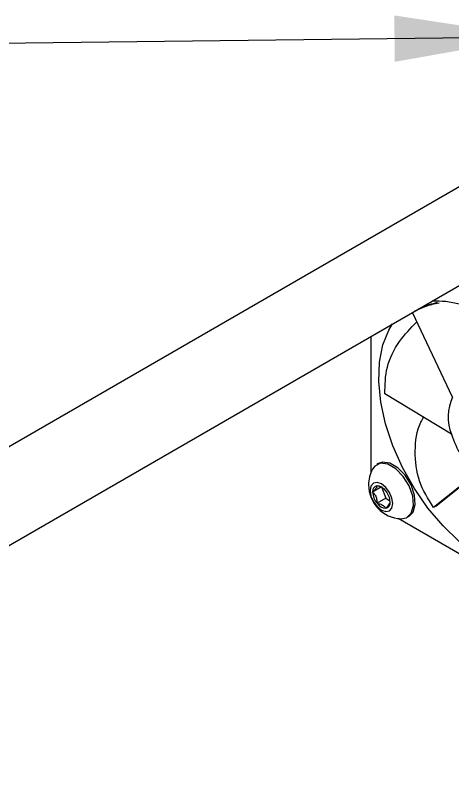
# Model space of a CAD drawing. Header units: millimetres. Extents: x 0 to 279, y 0 to 216.
# Drawn here: x 100.75 to 110.98, y 132.67 to 150.74 of the extents above; entities that cross this region are included whole.
import ezdxf

# ---------------------------------------------------------------- set-up
doc = ezdxf.new("R2010")
doc.units = ezdxf.units.MM
doc.layers.add('TITLE_BLOCK_BORDER', color=7, linetype='Continuous')
doc.dimstyles.new('SLDDIMSTYLE1', dxfattribs={"dimtxt": 0.18, "dimasz": 3.302, "dimexe": 0, "dimexo": 0.0625, "dimgap": 0, "dimtad": 0, "dimtih": 1, "dimtoh": 1, "dimdec": 0, "dimrnd": 1e-09, "dimzin": 0, "dimdsep": 46, "dimtxsty": 'Standard', "dimsah": 1, "dimcen": 0.09, "dimadec": 0, "dimazin": 0, "dimtfac": 3.302, "dimtdec": 0, "dimtofl": 0, "dimtmove": 0, "dimatfit": 3, "dimfxl": 1, "dimfrac": 2, "dimtolj": 1, "dimtzin": 0, "dimarcsym": 0})

msp = doc.modelspace()

# ---------------------------------------------------------------- linework, layer by layer
at = {"color": 7, "linetype": 'Continuous', "lineweight": 25}
for p, q in [((115.942, 149.503), (89.785, 134.403)), ((90.784, 132.671), (116.942, 147.771)), ((110.98, 141.809), (110.04, 143.785)), ((110.131, 143.838), (110.082, 143.81)), ((109.075, 140.058), (109.075, 143.23)), ((110.953, 140.939), (109.397, 141.882)), ((109.25, 140.255), (109.206, 140.229)), ((111.536, 140.027), (110.536, 139.227)), ((110.589, 139.258), (111.543, 140.021)), ((109.314, 139.705), (109.11, 139.587)), ((109.314, 139.705), (109.416, 139.442)), ((109.416, 139.442), (109.212, 139.324)), ((109.416, 139.442), (109.516, 139.384)), ((110.589, 139.258), (110.536, 139.227)), ((113.422, 136.822), (109.704, 138.968)), ((109.918, 138.995), (109.962, 139.02))]:
    msp.add_line(p, q, dxfattribs=at)
at = {"color": 7, "linetype": 'Continuous', "lineweight": 25, "flags": 128}
for points in [[(111.135, 138.43), (110.757, 138.793), (110.404, 139.211), (110.086, 139.671), (109.81, 140.162), (109.584, 140.671), (109.413, 141.185), (109.302, 141.691), (109.254, 142.175), (109.27, 142.625), (109.35, 143.03), (109.491, 143.378), (109.577, 143.52)], [(109.773, 138.962), (109.901, 138.986), (110.013, 139.093), (110.064, 139.269), (110.047, 139.492), (109.964, 139.731), (109.827, 139.954), (109.655, 140.131), (109.469, 140.238), (109.297, 140.26), (109.16, 140.195), (109.105, 140.12)], [(109.962, 139.02), (110.057, 139.118), (110.107, 139.294), (110.09, 139.517), (110.008, 139.756), (109.871, 139.979), (109.698, 140.156), (109.513, 140.263), (109.341, 140.285), (109.25, 140.255)], [(109.314, 139.163), (109.416, 139.128), (109.502, 139.144), (109.559, 139.21), (109.579, 139.316), (109.559, 139.445), (109.502, 139.577), (109.416, 139.693), (109.314, 139.775), (109.213, 139.811), (109.127, 139.794), (109.069, 139.728), (109.049, 139.622), (109.069, 139.493), (109.127, 139.361), (109.213, 139.245), (109.314, 139.163)]]:
    msp.add_lwpolyline(points, dxfattribs=at)
at = {"color": 7, "linetype": 'Continuous', "lineweight": 25}
for centre, radius, start, end in [((110.594, 141.969), 2.086, 57.1041, 92.5532), ((111.97, 141.344), 1.095, 154.8344, 201.6884), ((112.928, 141.558), 2.069, 197.4135, 227.7386), ((109.808, 139.754), 0.793, 152.5193, 180), ((109.808, 139.754), 0.793, 180, 267.4753), ((109.235, 139.607), 0.127, 100.5468, 189.2519), ((109.196, 139.469), 0.263, 33.4349, 86.5705), ((109.553, 139.607), 0.443, 182.6393, 219.7721), ((109.076, 139.331), 0.443, 2.6393, 39.7721), ((109.432, 139.469), 0.263, 213.4349, 266.5705), ((109.393, 139.331), 0.127, 280.5468, 9.2519)]:
    msp.add_arc(centre, radius, start, end, dxfattribs=at)
for points, knots in [([(110.623, 144.02), (110.494, 143.985), (110.301, 143.933), (110.175, 143.86), (110.133, 143.836)], [0, 0, 0, 0, 0.669089, 1, 1, 1, 1]), ([(110.04, 143.785), (110.171, 143.856), (110.339, 143.948), (110.608, 144.005), (110.668, 144.018)], [0, 0, 0, 0, 0.778896, 1, 1, 1, 1]), ([(109.397, 141.882), (109.4, 142.093), (109.406, 142.513), (109.694, 143.099), (110, 143.42), (110.143, 143.569)], [0, 0, 0, 0, 0.348887, 0.698103, 1, 1, 1, 1]), ([(110.536, 139.227), (110.409, 139.428), (110.156, 139.83), (110.078, 140.54), (110.147, 141.066), (110.279, 141.297), (110.301, 141.335)], [0, 0, 0, 0, 0.314318, 0.628935, 0.939377, 1, 1, 1, 1]), ([(109.212, 139.732), (109.21, 139.718), (109.205, 139.695), (109.16, 139.638), (109.125, 139.603), (109.11, 139.587)], [0, 0, 0, 0, 0.439105, 0.751358, 1, 1, 1, 1]), ([(109.341, 139.689), (109.341, 139.689), (109.321, 139.706), (109.272, 139.719), (109.226, 139.729), (109.212, 139.732)], [0, 0, 0, 0, 0.0127795, 0.6880104, 1, 1, 1, 1]), ([(109.11, 139.587), (109.137, 139.556), (109.182, 139.504), (109.21, 139.405), (109.211, 139.349), (109.212, 139.324)], [0, 0, 0, 0, 0.439105, 0.751358, 1, 1, 1, 1]), ([(109.212, 139.324), (109.227, 139.321), (109.273, 139.311), (109.344, 139.285), (109.392, 139.243), (109.41, 139.216), (109.416, 139.206)], [0, 0, 0, 0, 0.156025, 0.493707, 0.819058, 1, 1, 1, 1]), ([(109.416, 139.206), (109.443, 139.234), (109.489, 139.281), (109.516, 139.328), (109.517, 139.344), (109.518, 139.351)], [0, 0, 0, 0, 0.439105, 0.751358, 1, 1, 1, 1])]:
    msp.add_open_spline(points, degree=3, knots=knots, dxfattribs=at)

# ---------------------------------------------------------------- leaders
at = {"layer": 'TITLE_BLOCK_BORDER'}
msp.add_leader([(112.924, 150.239), (100.137, 150.081)], dimstyle='SLDDIMSTYLE1', dxfattribs=at)

doc.saveas('drawing.dxf')
